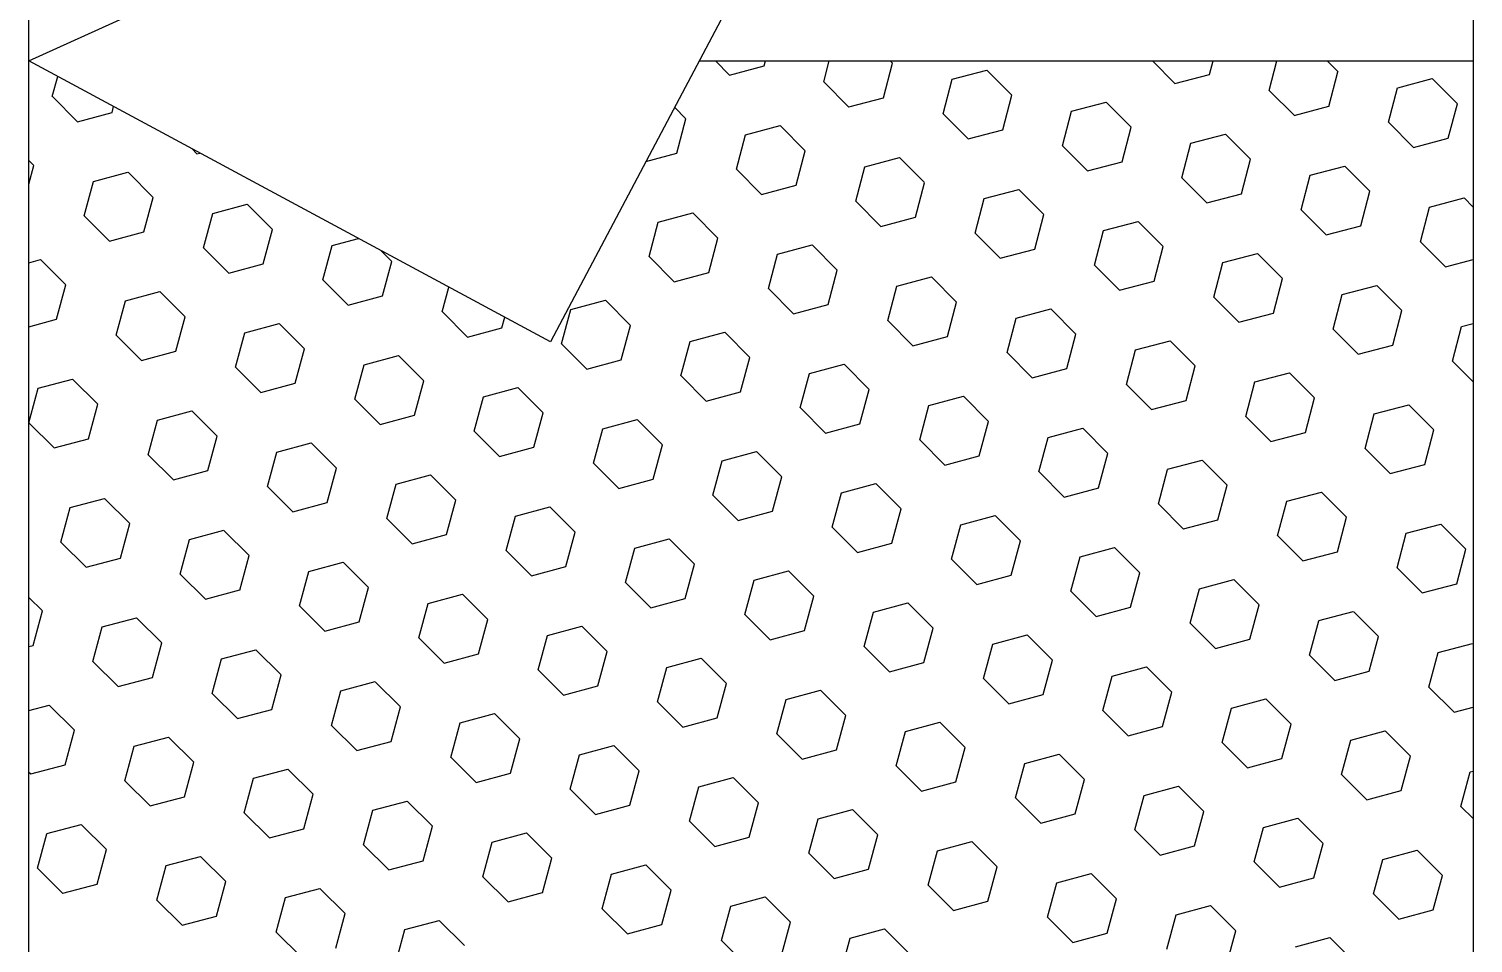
# Model space of a CAD drawing. Header units: inches. Extents: x 8.1 to 50.6, y 12.7 to 37.5.
# Drawn here: x 8.812 to 9.712, y 27.53 to 28.1 of the extents above; entities that cross this region are included whole.
import ezdxf

# ---------------------------------------------------------------- set-up
doc = ezdxf.new("R2010")
doc.units = ezdxf.units.IN
doc.header["$MEASUREMENT"] = 0
doc.layers.add('4', color=4, linetype='Continuous')

msp = doc.modelspace()

# ---------------------------------------------------------------- linework, layer by layer
at = {"layer": '4'}
for p, q in [((8.81217, 28.0801), (9.36217, 28.3301)), ((9.36217, 28.3301), (9.13717, 27.9051)), ((9.13717, 27.9051), (8.81217, 28.0801)), ((9.22982, 28.0801), (9.71217, 28.0801)), ((9.24007, 28.0801), (9.24885, 28.07132)), ((9.27031, 28.07707), (9.27113, 28.0801)), ((9.3075, 28.06711), (9.31098, 28.0801)), ((9.34895, 28.0801), (9.35044, 28.07861)), ((9.51227, 28.0801), (9.52639, 28.06598)), ((9.54785, 28.07173), (9.55009, 28.0801)), ((9.58503, 28.06177), (9.58995, 28.0801)), ((9.62115, 28.0801), (9.62798, 28.07327)), ((9.24885, 28.07132), (9.27031, 28.07708)), ((9.34468, 28.05714), (9.35043, 28.07861)), ((9.38762, 28.06865), (9.40908, 28.07441)), ((9.40909, 28.0744), (9.4248, 28.05869)), ((9.52639, 28.06598), (9.54785, 28.07174)), ((9.62222, 28.0518), (9.62797, 28.07327)), ((8.82678, 28.05786), (8.83015, 28.07042)), ((9.3075, 28.06711), (9.32322, 28.05139)), ((9.38186, 28.04718), (9.38761, 28.06865)), ((9.6594, 28.04184), (9.66515, 28.06331)), ((9.66516, 28.06331), (9.68662, 28.06907)), ((9.68663, 28.06906), (9.70234, 28.05335)), ((8.82679, 28.05786), (8.84251, 28.04214)), ((9.32321, 28.0514), (9.34468, 28.05715)), ((9.41905, 28.03722), (9.4248, 28.05868)), ((9.46198, 28.04873), (9.48345, 28.05448)), ((9.48346, 28.05447), (9.49917, 28.03876)), ((9.58504, 28.06177), (9.60076, 28.04605)), ((9.69658, 28.03188), (9.70234, 28.05334)), ((8.8425, 28.04215), (8.86397, 28.0479)), ((8.86397, 28.04789), (8.86498, 28.05166)), ((9.21452, 28.05121), (9.22163, 28.0441)), ((9.21587, 28.02263), (9.22163, 28.0441)), ((9.38187, 28.04718), (9.39758, 28.03147)), ((9.45623, 28.02725), (9.46198, 28.04872)), ((9.60075, 28.04606), (9.62222, 28.05181)), ((9.25881, 28.03414), (9.28028, 28.03989)), ((9.28028, 28.03989), (9.296, 28.02417)), ((9.39758, 28.03147), (9.41905, 28.03722)), ((9.49341, 28.01729), (9.49916, 28.03876)), ((9.65941, 28.04184), (9.67512, 28.02613)), ((9.25306, 28.01267), (9.25881, 28.03413)), ((9.45624, 28.02725), (9.47195, 28.01154)), ((9.5306, 28.00733), (9.53635, 28.02879)), ((9.53635, 28.0288), (9.55782, 28.03455)), ((9.55782, 28.03455), (9.57354, 28.01883)), ((9.67512, 28.02613), (9.69659, 28.03188)), ((8.81217, 28.01804), (8.81529, 28.01492)), ((8.91362, 28.02548), (8.91687, 28.02222)), ((8.91687, 28.02222), (8.91873, 28.02272)), ((9.19667, 28.01749), (9.21588, 28.02264)), ((9.29024, 28.0027), (9.29599, 28.02417)), ((9.33318, 28.01421), (9.35464, 28.01997)), ((9.35465, 28.01996), (9.37036, 28.00425)), ((9.47195, 28.01154), (9.49341, 28.0173)), ((9.56778, 27.99736), (9.57353, 28.01883)), ((8.81217, 28.00331), (8.81528, 28.01492)), ((8.85247, 28.00497), (8.87393, 28.01072)), ((8.87394, 28.01071), (8.88965, 27.995)), ((9.25306, 28.01267), (9.26878, 27.99695)), ((9.32742, 27.99274), (9.33317, 28.01421)), ((9.60496, 27.9874), (9.61071, 28.00887)), ((9.61072, 28.00887), (9.63218, 28.01463)), ((9.63219, 28.01462), (9.6479, 27.99891)), ((8.84671, 27.98349), (8.85246, 28.00496)), ((9.26877, 27.99696), (9.29024, 28.00271)), ((9.36461, 27.98278), (9.37036, 28.00424)), ((9.40754, 27.99429), (9.42901, 28.00004)), ((9.42902, 28.00003), (9.44473, 27.98432)), ((9.5306, 28.00733), (9.54632, 27.99161)), ((8.88389, 27.97353), (8.88965, 27.995)), ((8.92683, 27.98504), (8.9483, 27.99079)), ((8.9483, 27.99079), (8.96402, 27.97507)), ((9.32743, 27.99274), (9.34314, 27.97703)), ((9.40179, 27.97281), (9.40754, 27.99428)), ((9.54631, 27.99162), (9.56778, 27.99737)), ((9.64214, 27.97744), (9.6479, 27.9989)), ((9.68508, 27.98895), (9.70655, 27.9947)), ((9.70655, 27.9947), (9.71217, 27.98908)), ((8.84672, 27.98349), (8.86243, 27.96778)), ((8.92108, 27.96357), (8.92683, 27.98503)), ((9.20437, 27.9797), (9.22584, 27.98545)), ((9.22584, 27.98545), (9.24156, 27.96973)), ((9.34314, 27.97703), (9.36461, 27.98278)), ((9.43897, 27.96285), (9.44472, 27.98432)), ((9.60497, 27.9874), (9.62068, 27.97169)), ((9.67933, 27.96747), (9.68508, 27.98894)), ((8.86243, 27.96778), (8.8839, 27.97354)), ((8.95826, 27.9536), (8.96401, 27.97507)), ((9.19862, 27.95823), (9.20437, 27.97969)), ((9.4018, 27.97281), (9.41751, 27.9571)), ((9.47616, 27.95289), (9.48191, 27.97435)), ((9.48191, 27.97436), (9.50338, 27.98011)), ((9.50338, 27.98011), (9.5191, 27.96439)), ((9.62068, 27.97169), (9.64215, 27.97744)), ((8.92108, 27.96357), (8.9368, 27.94785)), ((8.99544, 27.94364), (9.0012, 27.96511)), ((9.0012, 27.96511), (9.01757, 27.9695)), ((9.2358, 27.94826), (9.24155, 27.96973)), ((9.27874, 27.95977), (9.3002, 27.96553)), ((9.30021, 27.96552), (9.31592, 27.94981)), ((9.51334, 27.94292), (9.51909, 27.96439)), ((9.67933, 27.96748), (9.69505, 27.95176)), ((8.81217, 27.95432), (8.81949, 27.95628)), ((8.8195, 27.95627), (8.83521, 27.94056)), ((9.03157, 27.96196), (9.03839, 27.95515)), ((9.03263, 27.93368), (9.03838, 27.95514)), ((9.19862, 27.95823), (9.21434, 27.94251)), ((9.27298, 27.9383), (9.27873, 27.95977)), ((9.41751, 27.9571), (9.43897, 27.96286)), ((9.55052, 27.93296), (9.55627, 27.95443)), ((9.55628, 27.95443), (9.57774, 27.96019)), ((9.57775, 27.96018), (9.59346, 27.94447)), ((9.69505, 27.95177), (9.71217, 27.95635)), ((8.93679, 27.94786), (8.95826, 27.95361)), ((9.21433, 27.94252), (9.2358, 27.94827)), ((9.31017, 27.92834), (9.31592, 27.9498)), ((9.3531, 27.93985), (9.37457, 27.9456)), ((9.37458, 27.94559), (9.39029, 27.92988)), ((9.47616, 27.95289), (9.49188, 27.93717)), ((8.82945, 27.91909), (8.83521, 27.94056)), ((8.87239, 27.9306), (8.89386, 27.93635)), ((8.89386, 27.93635), (8.90958, 27.92063)), ((8.99545, 27.94364), (9.01117, 27.92793)), ((9.06981, 27.92371), (9.07395, 27.93914)), ((9.27299, 27.9383), (9.2887, 27.92259)), ((9.34735, 27.91837), (9.3531, 27.93984)), ((9.49187, 27.93718), (9.51334, 27.94293)), ((9.5877, 27.923), (9.59346, 27.94446)), ((9.63064, 27.93451), (9.65211, 27.94026)), ((9.65211, 27.94026), (9.66783, 27.92454)), ((8.86664, 27.90913), (8.87239, 27.93059)), ((9.01116, 27.92793), (9.03263, 27.93368)), ((9.14993, 27.92526), (9.1714, 27.93101)), ((9.1714, 27.93101), (9.18712, 27.91529)), ((9.2887, 27.92259), (9.31017, 27.92834)), ((9.38453, 27.90841), (9.39028, 27.92988)), ((9.55053, 27.93296), (9.56624, 27.91725)), ((9.62489, 27.91303), (9.63064, 27.9345)), ((8.81217, 27.91446), (8.82946, 27.9191)), ((8.90382, 27.89916), (8.90957, 27.92063)), ((9.06982, 27.92371), (9.08553, 27.908)), ((9.10699, 27.91375), (9.10877, 27.92039)), ((9.14418, 27.90379), (9.14993, 27.92525)), ((9.34736, 27.91837), (9.36307, 27.90266)), ((9.42172, 27.89845), (9.42747, 27.91991)), ((9.42747, 27.91992), (9.44894, 27.92567)), ((9.44894, 27.92567), (9.46466, 27.90995)), ((9.56624, 27.91725), (9.58771, 27.923)), ((9.66207, 27.90307), (9.66782, 27.92454)), ((8.86664, 27.90913), (8.88236, 27.89341)), ((8.941, 27.8892), (8.94676, 27.91067)), ((8.94676, 27.91067), (8.96823, 27.91643)), ((8.96823, 27.91642), (8.98395, 27.90071)), ((9.08553, 27.908), (9.107, 27.91376)), ((9.18136, 27.89382), (9.18711, 27.91529)), ((9.2243, 27.90533), (9.24576, 27.91109)), ((9.24577, 27.91108), (9.26149, 27.89537)), ((9.4589, 27.88848), (9.46465, 27.90995)), ((9.62489, 27.91304), (9.64061, 27.89732)), ((9.69925, 27.89311), (9.70501, 27.91458)), ((9.70501, 27.91458), (9.71217, 27.9165)), ((8.97819, 27.87924), (8.98394, 27.9007)), ((9.14418, 27.90379), (9.1599, 27.88807)), ((9.21854, 27.88386), (9.22429, 27.90533)), ((9.36307, 27.90266), (9.38453, 27.90842)), ((9.50184, 27.89999), (9.5233, 27.90575)), ((9.52331, 27.90574), (9.53902, 27.89003)), ((9.64061, 27.89733), (9.66207, 27.90308)), ((8.88235, 27.89342), (8.90382, 27.89917)), ((9.02112, 27.89075), (9.04259, 27.8965)), ((9.0426, 27.89649), (9.05831, 27.88078)), ((9.15989, 27.88808), (9.18136, 27.89383)), ((9.25573, 27.8739), (9.26148, 27.89536)), ((9.29866, 27.88541), (9.32013, 27.89116)), ((9.32014, 27.89115), (9.33585, 27.87544)), ((9.42172, 27.89845), (9.43744, 27.88273)), ((9.49608, 27.87852), (9.50183, 27.89999)), ((9.69926, 27.89311), (9.71217, 27.8802)), ((8.94101, 27.8892), (8.95673, 27.87349)), ((9.01537, 27.86927), (9.02112, 27.89074)), ((9.21855, 27.88386), (9.23427, 27.86815)), ((9.29291, 27.86393), (9.29866, 27.8854)), ((9.43743, 27.88274), (9.4589, 27.88849)), ((9.53326, 27.86856), (9.53902, 27.89002)), ((9.5762, 27.88007), (9.59767, 27.88582)), ((9.59767, 27.88582), (9.61339, 27.8701)), ((8.8122, 27.85469), (8.81795, 27.87615)), ((8.81795, 27.87616), (8.83942, 27.88191)), ((8.83942, 27.88191), (8.85514, 27.86619)), ((8.95672, 27.87349), (8.97819, 27.87924)), ((9.05255, 27.85931), (9.05831, 27.88078)), ((9.09549, 27.87082), (9.11696, 27.87657)), ((9.11696, 27.87657), (9.13268, 27.86085)), ((9.23426, 27.86815), (9.25573, 27.8739)), ((9.33009, 27.85397), (9.33584, 27.87544)), ((9.49609, 27.87852), (9.5118, 27.86281)), ((9.57045, 27.85859), (9.5762, 27.88006)), ((8.84938, 27.84472), (8.85513, 27.86619)), ((9.01538, 27.86927), (9.03109, 27.85356)), ((9.08974, 27.84935), (9.09549, 27.87081)), ((9.36728, 27.84401), (9.37303, 27.86547)), ((9.37303, 27.86548), (9.3945, 27.87123)), ((9.3945, 27.87123), (9.41022, 27.85551)), ((9.5118, 27.86281), (9.53327, 27.86856)), ((9.60763, 27.84863), (9.61338, 27.8701)), ((9.65057, 27.86014), (9.67204, 27.86589)), ((9.67204, 27.86589), (9.68776, 27.85017)), ((8.88656, 27.83476), (8.89232, 27.85623)), ((8.89232, 27.85623), (8.91379, 27.86199)), ((8.91379, 27.86198), (8.92951, 27.84627)), ((9.03109, 27.85356), (9.05256, 27.85932)), ((9.12692, 27.83938), (9.13267, 27.86085)), ((9.16986, 27.85089), (9.19132, 27.85665)), ((9.19133, 27.85664), (9.20705, 27.84093)), ((9.29292, 27.86393), (9.30863, 27.84822)), ((9.40446, 27.83404), (9.41021, 27.85551)), ((9.57045, 27.8586), (9.58617, 27.84288)), ((9.64481, 27.83867), (9.65057, 27.86014)), ((8.8122, 27.85469), (8.82792, 27.83897)), ((8.92375, 27.8248), (8.9295, 27.84626)), ((9.08974, 27.84935), (9.10546, 27.83363)), ((9.1641, 27.82942), (9.16986, 27.85089)), ((9.30863, 27.84822), (9.33009, 27.85398)), ((9.4474, 27.84555), (9.46886, 27.85131)), ((9.46887, 27.8513), (9.48458, 27.83559)), ((9.58617, 27.84289), (9.60763, 27.84864)), ((9.682, 27.8287), (9.68775, 27.85017)), ((8.82792, 27.83898), (8.84938, 27.84473)), ((8.96668, 27.83631), (8.98815, 27.84206)), ((8.98816, 27.84205), (9.00387, 27.82634)), ((9.10545, 27.83364), (9.12692, 27.83939)), ((9.20129, 27.81946), (9.20704, 27.84092)), ((9.36728, 27.84401), (9.383, 27.82829)), ((9.44164, 27.82408), (9.44739, 27.84555)), ((9.64482, 27.83867), (9.66054, 27.82295)), ((8.88657, 27.83476), (8.90229, 27.81905)), ((8.96093, 27.81483), (8.96668, 27.8363)), ((9.16411, 27.82942), (9.17983, 27.81371)), ((9.23847, 27.80949), (9.24422, 27.83096)), ((9.24422, 27.83097), (9.26569, 27.83672)), ((9.2657, 27.83671), (9.28141, 27.821)), ((9.38299, 27.8283), (9.40446, 27.83405)), ((9.47882, 27.81412), (9.48458, 27.83558)), ((9.52176, 27.82563), (9.54323, 27.83138)), ((9.54323, 27.83138), (9.55895, 27.81566)), ((9.66053, 27.82296), (9.682, 27.82871)), ((8.90228, 27.81905), (8.92375, 27.8248)), ((8.99811, 27.80487), (9.00387, 27.82634)), ((9.04105, 27.81638), (9.06252, 27.82213)), ((9.06252, 27.82213), (9.07824, 27.80641)), ((9.17982, 27.81371), (9.20129, 27.81946)), ((9.27565, 27.79953), (9.2814, 27.821)), ((9.44165, 27.82408), (9.45736, 27.80837)), ((9.51601, 27.80415), (9.52176, 27.82562)), ((8.96094, 27.81483), (8.97665, 27.79912)), ((9.0353, 27.79491), (9.04105, 27.81637)), ((9.31284, 27.78957), (9.31859, 27.81103)), ((9.31859, 27.81104), (9.34006, 27.81679)), ((9.34006, 27.81679), (9.35578, 27.80107)), ((9.45736, 27.80837), (9.47883, 27.81412)), ((9.55319, 27.79419), (9.55894, 27.81566)), ((9.59613, 27.8057), (9.6176, 27.81145)), ((9.6176, 27.81145), (9.63332, 27.79573)), ((8.83212, 27.78032), (8.83788, 27.80179)), ((8.83788, 27.80179), (8.85935, 27.80755)), ((8.85935, 27.80754), (8.87507, 27.79183)), ((8.97665, 27.79912), (8.99812, 27.80488)), ((9.07248, 27.78494), (9.07823, 27.80641)), ((9.11542, 27.79645), (9.13688, 27.80221)), ((9.13689, 27.8022), (9.15261, 27.78649)), ((9.23848, 27.8095), (9.25419, 27.79378)), ((9.35002, 27.7796), (9.35577, 27.80107)), ((9.51601, 27.80416), (9.53173, 27.78844)), ((9.59037, 27.78423), (9.59613, 27.8057)), ((9.0353, 27.79491), (9.05102, 27.77919)), ((9.10966, 27.77498), (9.11542, 27.79645)), ((9.25419, 27.79378), (9.27565, 27.79954)), ((9.39296, 27.79112), (9.41442, 27.79687)), ((9.41443, 27.79686), (9.43014, 27.78115)), ((9.53173, 27.78845), (9.55319, 27.7942)), ((9.62756, 27.77426), (9.63331, 27.79573)), ((8.86931, 27.77036), (8.87506, 27.79182)), ((8.91224, 27.78187), (8.93371, 27.78762)), ((8.93372, 27.78761), (8.94943, 27.7719)), ((9.05101, 27.7792), (9.07248, 27.78495)), ((9.14685, 27.76502), (9.1526, 27.78648)), ((9.31284, 27.78957), (9.32856, 27.77385)), ((9.3872, 27.76964), (9.39295, 27.79111)), ((9.59038, 27.78423), (9.6061, 27.76851)), ((9.66474, 27.7643), (9.67049, 27.78577)), ((9.67049, 27.78578), (9.69196, 27.79153)), ((9.69197, 27.79152), (9.70768, 27.77581)), ((8.83213, 27.78032), (8.84785, 27.76461)), ((8.90649, 27.76039), (8.91224, 27.78186)), ((9.10967, 27.77498), (9.12539, 27.75927)), ((9.18403, 27.75505), (9.18978, 27.77652)), ((9.18978, 27.77653), (9.21125, 27.78228)), ((9.21126, 27.78228), (9.22697, 27.76656)), ((9.32855, 27.77386), (9.35002, 27.77961)), ((9.42438, 27.75968), (9.43014, 27.78114)), ((9.46732, 27.77119), (9.48879, 27.77694)), ((9.48879, 27.77694), (9.50451, 27.76122)), ((9.60609, 27.76852), (9.62756, 27.77427)), ((9.70192, 27.75434), (9.70768, 27.77581)), ((8.84784, 27.76461), (8.86931, 27.77036)), ((8.94367, 27.75043), (8.94943, 27.7719)), ((8.98661, 27.76194), (9.00808, 27.76769)), ((9.00808, 27.76769), (9.0238, 27.75197)), ((9.12538, 27.75927), (9.14685, 27.76502)), ((9.22121, 27.74509), (9.22696, 27.76656)), ((9.38721, 27.76964), (9.40292, 27.75393)), ((9.46157, 27.74971), (9.46732, 27.77118)), ((8.9065, 27.76039), (8.92221, 27.74468)), ((8.98086, 27.74047), (8.98661, 27.76193)), ((9.2584, 27.73513), (9.26415, 27.75659)), ((9.26415, 27.7566), (9.28562, 27.76235)), ((9.28562, 27.76235), (9.30134, 27.74663)), ((9.40292, 27.75393), (9.42439, 27.75968)), ((9.49875, 27.73975), (9.5045, 27.76122)), ((9.54169, 27.75126), (9.56316, 27.75701)), ((9.56316, 27.75701), (9.57888, 27.74129)), ((9.66475, 27.7643), (9.68046, 27.74859)), ((8.92221, 27.74468), (8.94368, 27.75044)), ((9.01804, 27.7305), (9.02379, 27.75197)), ((9.06098, 27.74201), (9.08244, 27.74777)), ((9.08245, 27.74776), (9.09817, 27.73205)), ((9.18404, 27.75506), (9.19975, 27.73934)), ((9.46157, 27.74972), (9.47729, 27.734)), ((9.53593, 27.72979), (9.54169, 27.75126)), ((9.68046, 27.74859), (9.70193, 27.75434)), ((8.81217, 27.74584), (8.82063, 27.73739)), ((8.98086, 27.74047), (8.99658, 27.72475)), ((9.05522, 27.72054), (9.06098, 27.74201)), ((9.19975, 27.73934), (9.22121, 27.7451)), ((9.29558, 27.72516), (9.30133, 27.74663)), ((9.33852, 27.73668), (9.35998, 27.74243)), ((9.35999, 27.74242), (9.3757, 27.72671)), ((9.47729, 27.73401), (9.49875, 27.73976)), ((9.57312, 27.71982), (9.57887, 27.74129)), ((8.81487, 27.71592), (8.82062, 27.73738)), ((8.8578, 27.72743), (8.87927, 27.73318)), ((8.87928, 27.73317), (8.89499, 27.71746)), ((8.99657, 27.72476), (9.01804, 27.73051)), ((9.09241, 27.71058), (9.09816, 27.73204)), ((9.2584, 27.73513), (9.27412, 27.71941)), ((9.33276, 27.7152), (9.33851, 27.73667)), ((9.53594, 27.72979), (9.55166, 27.71407)), ((9.6103, 27.70986), (9.61605, 27.73133)), ((9.61605, 27.73134), (9.63752, 27.73709)), ((9.63753, 27.73708), (9.65324, 27.72137)), ((8.85205, 27.70595), (8.8578, 27.72742)), ((9.05523, 27.72054), (9.07095, 27.70483)), ((9.12959, 27.70061), (9.13534, 27.72208)), ((9.13534, 27.72209), (9.15681, 27.72784)), ((9.15682, 27.72784), (9.17253, 27.71212)), ((9.27411, 27.71942), (9.29558, 27.72517)), ((9.36994, 27.70524), (9.3757, 27.72671)), ((9.41288, 27.71675), (9.43435, 27.7225)), ((9.43435, 27.7225), (9.45007, 27.70678)), ((9.64748, 27.6999), (9.65324, 27.72137)), ((8.81217, 27.7152), (8.81487, 27.71592)), ((8.88923, 27.69599), (8.89499, 27.71746)), ((8.93217, 27.7075), (8.95364, 27.71325)), ((8.95364, 27.71325), (8.96936, 27.69753)), ((9.16677, 27.69065), (9.17252, 27.71212)), ((9.33277, 27.7152), (9.34848, 27.69949)), ((9.40713, 27.69527), (9.41288, 27.71674)), ((9.55165, 27.71408), (9.57312, 27.71983)), ((9.68467, 27.68993), (9.69042, 27.7114)), ((9.69042, 27.71141), (9.71189, 27.71716)), ((9.71189, 27.71716), (9.71217, 27.71688)), ((8.85206, 27.70595), (8.86777, 27.69024)), ((8.92642, 27.68603), (8.93217, 27.70749)), ((9.07094, 27.70483), (9.09241, 27.71058)), ((9.20396, 27.68069), (9.20971, 27.70215)), ((9.20971, 27.70216), (9.23118, 27.70791)), ((9.23118, 27.70791), (9.2469, 27.69219)), ((9.34848, 27.69949), (9.36995, 27.70524)), ((9.44431, 27.68531), (9.45006, 27.70678)), ((9.48725, 27.69682), (9.50872, 27.70257)), ((9.50872, 27.70257), (9.52444, 27.68685)), ((9.61031, 27.70986), (9.62602, 27.69415)), ((8.86777, 27.69024), (8.88924, 27.696)), ((8.9636, 27.67606), (8.96935, 27.69753)), ((9.00654, 27.68757), (9.028, 27.69333)), ((9.02801, 27.69332), (9.04373, 27.67761)), ((9.1296, 27.70062), (9.14531, 27.6849)), ((9.40713, 27.69528), (9.42285, 27.67956)), ((9.48149, 27.67535), (9.48725, 27.69682)), ((9.62602, 27.69415), (9.64749, 27.69991)), ((8.92642, 27.68603), (8.94214, 27.67031)), ((9.00078, 27.6661), (9.00654, 27.68757)), ((9.14531, 27.6849), (9.16677, 27.69066)), ((9.24114, 27.67072), (9.24689, 27.69219)), ((9.28408, 27.68224), (9.30554, 27.68799)), ((9.30555, 27.68798), (9.32126, 27.67227)), ((9.42285, 27.67957), (9.44431, 27.68532)), ((9.51868, 27.66538), (9.52443, 27.68685)), ((9.68467, 27.68994), (9.70039, 27.67422)), ((8.81217, 27.67535), (8.82483, 27.67874)), ((8.82484, 27.67873), (8.84055, 27.66302)), ((8.94213, 27.67032), (8.9636, 27.67607)), ((9.03797, 27.65614), (9.04372, 27.6776)), ((9.20396, 27.68069), (9.21968, 27.66497)), ((9.27832, 27.66076), (9.28407, 27.68223)), ((9.4815, 27.67535), (9.49722, 27.65963)), ((9.55586, 27.65542), (9.56161, 27.67689)), ((9.56161, 27.6769), (9.58308, 27.68265)), ((9.58309, 27.68264), (9.5988, 27.66693)), ((9.70038, 27.67423), (9.71217, 27.67738)), ((9.00079, 27.6661), (9.01651, 27.65039)), ((9.07515, 27.64617), (9.0809, 27.66764)), ((9.0809, 27.66765), (9.10237, 27.6734)), ((9.10238, 27.6734), (9.11809, 27.65768)), ((9.21967, 27.66498), (9.24114, 27.67073)), ((9.31551, 27.6508), (9.32126, 27.67227)), ((9.35844, 27.66231), (9.37991, 27.66806)), ((9.37992, 27.66806), (9.39563, 27.65234)), ((9.59304, 27.64546), (9.5988, 27.66693)), ((8.83479, 27.64155), (8.84055, 27.66302)), ((8.87773, 27.65306), (8.8992, 27.65881)), ((8.8992, 27.65881), (8.91492, 27.64309)), ((9.11233, 27.63621), (9.11808, 27.65768)), ((9.27833, 27.66076), (9.29404, 27.64505)), ((9.35269, 27.64083), (9.35844, 27.6623)), ((9.49721, 27.65964), (9.51868, 27.66539)), ((9.63598, 27.65697), (9.65745, 27.66272)), ((9.65745, 27.66272), (9.67317, 27.647)), ((8.87198, 27.63159), (8.87773, 27.65305)), ((9.0165, 27.65039), (9.03797, 27.65614)), ((9.15527, 27.64772), (9.17674, 27.65347)), ((9.17674, 27.65347), (9.19246, 27.63775)), ((9.29404, 27.64505), (9.31551, 27.6508)), ((9.38987, 27.63087), (9.39562, 27.65234)), ((9.43281, 27.64238), (9.45428, 27.64813)), ((9.45428, 27.64813), (9.47, 27.63241)), ((9.55587, 27.65542), (9.57158, 27.63971)), ((9.63023, 27.6355), (9.63598, 27.65696)), ((8.81333, 27.6358), (8.8348, 27.64156)), ((8.90916, 27.62162), (8.91491, 27.64309)), ((9.07516, 27.64618), (9.09087, 27.63046)), ((9.14952, 27.62625), (9.15527, 27.64771)), ((9.3527, 27.64084), (9.36841, 27.62512)), ((9.42705, 27.62091), (9.43281, 27.64238)), ((9.57158, 27.63971), (9.59305, 27.64547)), ((9.66741, 27.62553), (9.67316, 27.647)), ((8.81217, 27.63696), (8.81333, 27.6358)), ((8.87198, 27.63159), (8.8877, 27.61587)), ((8.94634, 27.61166), (8.9521, 27.63313)), ((8.9521, 27.63313), (8.97357, 27.63889)), ((8.97357, 27.63888), (8.98929, 27.62317)), ((9.09087, 27.63046), (9.11233, 27.63622)), ((9.1867, 27.61628), (9.19245, 27.63775)), ((9.22964, 27.6278), (9.2511, 27.63355)), ((9.25111, 27.63354), (9.26682, 27.61783)), ((9.36841, 27.62513), (9.38987, 27.63088)), ((9.46424, 27.61094), (9.46999, 27.63241)), ((9.63023, 27.6355), (9.64595, 27.61978)), ((9.70459, 27.61557), (9.71035, 27.63704)), ((9.71035, 27.63704), (9.71217, 27.63753)), ((8.88769, 27.61588), (8.90916, 27.62163)), ((8.98353, 27.6017), (8.98928, 27.62316)), ((9.14952, 27.62625), (9.16524, 27.61053)), ((9.22388, 27.60632), (9.22963, 27.62779)), ((9.50142, 27.60098), (9.50717, 27.62245)), ((9.50717, 27.62246), (9.52864, 27.62821)), ((9.52865, 27.6282), (9.54436, 27.61249)), ((9.64594, 27.61979), (9.66741, 27.62554)), ((9.02071, 27.59173), (9.02646, 27.6132)), ((9.02646, 27.61321), (9.04793, 27.61896)), ((9.04794, 27.61896), (9.06365, 27.60324)), ((9.16523, 27.61054), (9.1867, 27.61629)), ((9.26107, 27.59636), (9.26682, 27.61783)), ((9.304, 27.60787), (9.32547, 27.61362)), ((9.32548, 27.61362), (9.34119, 27.5979)), ((9.42706, 27.62091), (9.44278, 27.60519)), ((9.5386, 27.59102), (9.54436, 27.61249)), ((9.7046, 27.61557), (9.71217, 27.608)), ((8.82329, 27.59862), (8.84476, 27.60437)), ((8.84476, 27.60437), (8.86048, 27.58865)), ((8.94635, 27.61166), (8.96207, 27.59595)), ((9.05789, 27.58177), (9.06364, 27.60324)), ((9.22389, 27.60632), (9.2396, 27.59061)), ((9.29825, 27.58639), (9.304, 27.60786)), ((9.44277, 27.6052), (9.46424, 27.61095)), ((9.58154, 27.60253), (9.60301, 27.60828)), ((9.60301, 27.60828), (9.61873, 27.59256)), ((8.81754, 27.57715), (8.82329, 27.59861)), ((8.96206, 27.59595), (8.98353, 27.6017)), ((9.10083, 27.59328), (9.1223, 27.59903)), ((9.1223, 27.59903), (9.13802, 27.58331)), ((9.2396, 27.59061), (9.26107, 27.59636)), ((9.33543, 27.57643), (9.34118, 27.5979)), ((9.50143, 27.60098), (9.51714, 27.58527)), ((9.57579, 27.58106), (9.58154, 27.60252)), ((8.85472, 27.56718), (8.86047, 27.58865)), ((9.02072, 27.59174), (9.03643, 27.57602)), ((9.09508, 27.57181), (9.10083, 27.59327)), ((9.29826, 27.5864), (9.31397, 27.57068)), ((9.37261, 27.56647), (9.37837, 27.58794)), ((9.37837, 27.58794), (9.39984, 27.59369)), ((9.39984, 27.59369), (9.41556, 27.57797)), ((9.51714, 27.58527), (9.53861, 27.59103)), ((9.61297, 27.57109), (9.61872, 27.59256)), ((9.65591, 27.5826), (9.67738, 27.58836)), ((9.67738, 27.58835), (9.6931, 27.57263)), ((8.81754, 27.57715), (8.83326, 27.56143)), ((8.8919, 27.55722), (8.89766, 27.57869)), ((8.89766, 27.57869), (8.91913, 27.58445)), ((8.91913, 27.58444), (8.93485, 27.56873)), ((9.03643, 27.57603), (9.05789, 27.58178)), ((9.13226, 27.56184), (9.13801, 27.58331)), ((9.1752, 27.57336), (9.19666, 27.57911)), ((9.19667, 27.5791), (9.21238, 27.56339)), ((9.31397, 27.57069), (9.33543, 27.57644)), ((9.4098, 27.5565), (9.41555, 27.57797)), ((9.57579, 27.58106), (9.59151, 27.56534)), ((9.65015, 27.56113), (9.65591, 27.5826)), ((8.83325, 27.56144), (8.85472, 27.56719)), ((8.92909, 27.54726), (8.93484, 27.56872)), ((9.09508, 27.57181), (9.1108, 27.55609)), ((9.16944, 27.55188), (9.17519, 27.57335)), ((9.44698, 27.54654), (9.45273, 27.56801)), ((9.45274, 27.56802), (9.4742, 27.57377)), ((9.47421, 27.57376), (9.48992, 27.55805)), ((9.5915, 27.56535), (9.61297, 27.5711)), ((9.68734, 27.55117), (9.69309, 27.57263)), ((8.96627, 27.53729), (8.97202, 27.55876)), ((8.97202, 27.55877), (8.99349, 27.56452)), ((8.9935, 27.56452), (9.00921, 27.5488)), ((9.11079, 27.5561), (9.13226, 27.56185)), ((9.20663, 27.54192), (9.21238, 27.56339)), ((9.24956, 27.55343), (9.27103, 27.55918)), ((9.27104, 27.55918), (9.28675, 27.54346)), ((9.37262, 27.56647), (9.38834, 27.55075)), ((9.48416, 27.53658), (9.48992, 27.55805)), ((9.65016, 27.56113), (9.66588, 27.54542)), ((8.89191, 27.55722), (8.90763, 27.54151)), ((9.16945, 27.55188), (9.18516, 27.53617)), ((9.24381, 27.53195), (9.24956, 27.55342)), ((9.38833, 27.55076), (9.4098, 27.55651)), ((9.5271, 27.54809), (9.54857, 27.55384)), ((9.54857, 27.55384), (9.56429, 27.53812)), ((9.66587, 27.54542), (9.68734, 27.55117)), ((8.90762, 27.54151), (8.92909, 27.54726)), ((9.00345, 27.52733), (9.00921, 27.5488)), ((9.04639, 27.53884), (9.06786, 27.54459)), ((9.06786, 27.54459), (9.08358, 27.52887)), ((9.18516, 27.53617), (9.20663, 27.54192)), ((9.28099, 27.52199), (9.28674, 27.54346)), ((9.44699, 27.54654), (9.4627, 27.53083)), ((9.52135, 27.52662), (9.5271, 27.54808)), ((8.96628, 27.5373), (8.98199, 27.52158)), ((9.04064, 27.51737), (9.04639, 27.53884)), ((9.24382, 27.53196), (9.25953, 27.51624)), ((9.31817, 27.51203), (9.32393, 27.5335)), ((9.32393, 27.5335), (9.3454, 27.53925)), ((9.3454, 27.53925), (9.36112, 27.52353)), ((9.4627, 27.53083), (9.48417, 27.53659)), ((9.55853, 27.51665), (9.56428, 27.53812)), ((9.60147, 27.52816), (9.62294, 27.53392)), ((9.62294, 27.53391), (9.63866, 27.5182))]:
    msp.add_line(p, q, dxfattribs=at)
msp.add_lwpolyline([(8.81217, 28.8301), (9.71217, 28.8301), (9.71217, 26.9801, -0.414214), (9.66217, 26.9301), (8.86217, 26.9301, -0.414214), (8.81217, 26.9801), (8.81217, 28.8301)], format="xyb", dxfattribs=at)

doc.saveas('drawing.dxf')
